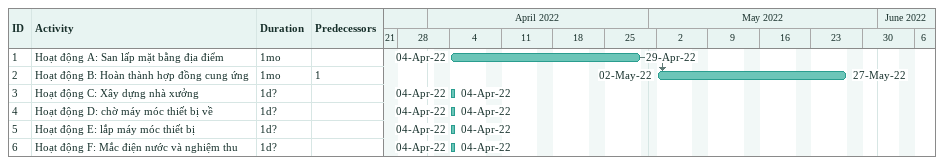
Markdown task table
| ID | Task | Duration | Start | Finish | Predecessors |
|---|---|---|---|---|---|
| 1 | Hoạt động A: San lấp mặt bằng địa điểm | 1mo | 2022-04-04 | 2022-04-29 |  |
| 2 | Hoạt động B: Hoàn thành hợp đồng cung ứng | 1mo | 2022-05-02 | 2022-05-27 | 1 |
| 3 | Hoạt động C: Xây dựng nhà xưởng | 1d? | 2022-04-04 | 2022-04-04 |  |
| 4 | Hoạt động D: chờ máy móc thiết bị về | 1d? | 2022-04-04 | 2022-04-04 |  |
| 5 | Hoạt động E: lắp máy móc thiết bị | 1d? | 2022-04-04 | 2022-04-04 |  |
| 6 | Hoạt động F: Mắc điện nước và nghiệm thu | 1d? | 2022-04-04 | 2022-04-04 |  |
